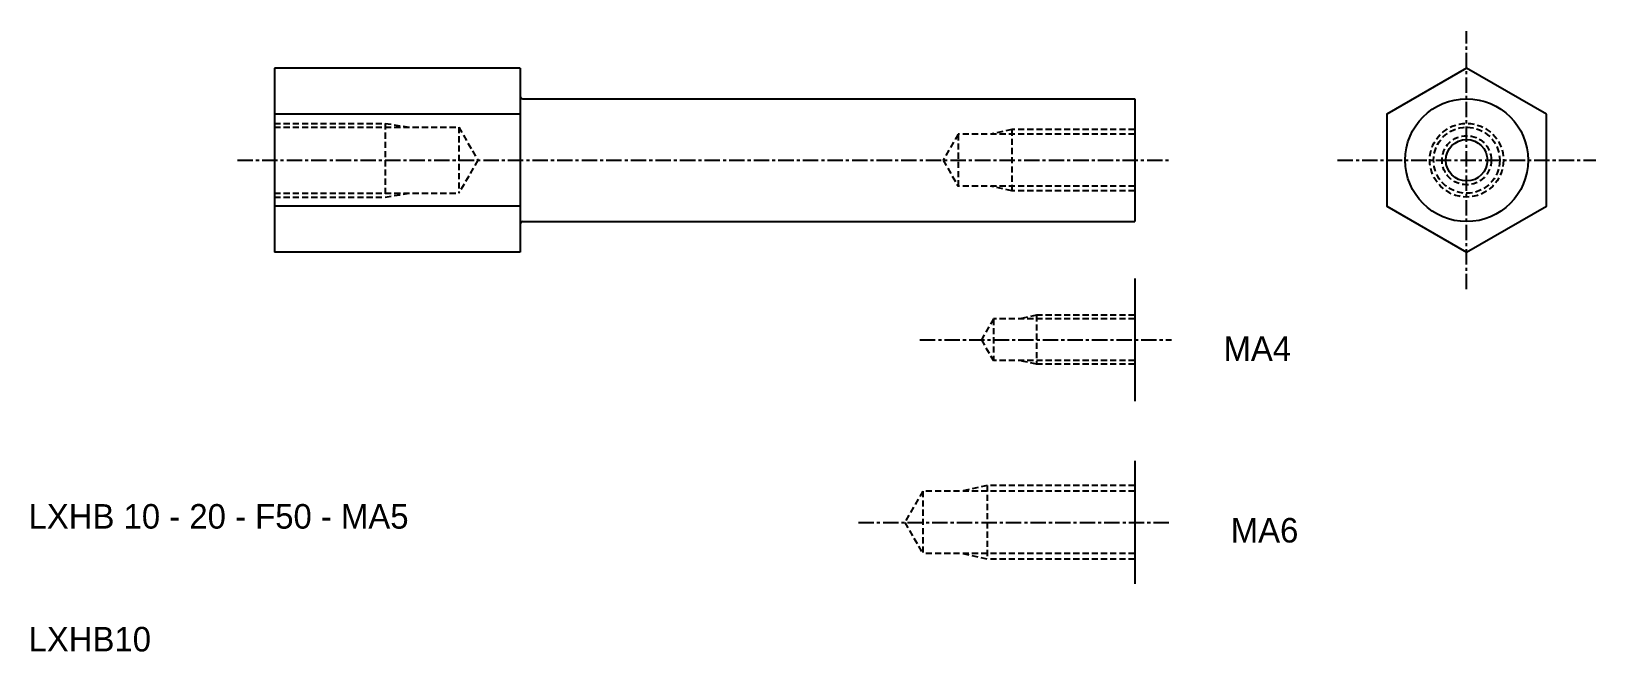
# Model space of a CAD drawing. Extents: x 91 to 218, y 10 to 61.
import ezdxf

# ---------------------------------------------------------------- set-up
doc = ezdxf.new("R2010")
doc.units = 0
doc.linetypes.add('CENTER', pattern=[2, 1.25, -0.25, 0.25, -0.25])
doc.linetypes.add('DASHED', pattern=[0.75, 0.5, -0.25])
doc.layers.get('0').update_dxf_attribs({"linetype": 'CONTINUOUS'})
doc.layers.add('CENTER', color=1, linetype='CENTER')

msp = doc.modelspace()

# ---------------------------------------------------------------- linework, layer by layer
at = {"color": 7, "linetype": 'CONTINUOUS'}
for p, q in [((110.44, 57.62), (110.44, 42.61)), ((130.44, 57.62), (110.44, 57.62)), ((130.44, 57.62), (130.44, 55.31)), ((130.44, 55.31), (130.44, 44.91)), ((130.64, 55.11), (180.44, 55.11)), ((180.44, 55.11), (180.44, 45.11)), ((130.44, 53.87), (110.44, 53.87)), ((130.44, 46.36), (110.44, 46.36)), ((130.44, 44.91), (130.44, 42.61)), ((130.64, 45.11), (180.44, 45.11)), ((130.44, 42.61), (110.44, 42.61)), ((180.44, 40.49), (180.44, 30.49)), ((180.44, 25.62), (180.44, 15.62))]:
    msp.add_line(p, q, dxfattribs=at)
at = {"color": 3, "linetype": 'DASHED'}
for p, q in [((110.44, 53.11), (119.44, 53.11)), ((110.44, 52.81), (125.44, 52.81)), ((119.44, 53.11), (119.44, 47.11)), ((119.44, 53.11), (121.44, 52.81)), ((125.44, 52.81), (125.44, 47.42)), ((125.44, 52.81), (127, 50.11)), ((166.07, 52.23), (164.84, 50.11)), ((180.44, 52.23), (166.07, 52.23)), ((166.07, 52.23), (166.07, 48)), ((170.44, 52.61), (168.69, 52.23)), ((180.44, 52.61), (170.44, 52.61)), ((170.44, 52.61), (170.44, 47.61)), ((127, 50.11), (125.44, 47.42)), ((164.84, 50.11), (166.07, 48)), ((110.44, 47.42), (125.44, 47.42)), ((110.44, 47.11), (119.44, 47.11)), ((119.44, 47.11), (121.44, 47.42)), ((180.44, 48), (166.07, 48)), ((170.44, 47.61), (168.69, 48)), ((180.44, 47.61), (170.44, 47.61)), ((168.94, 37.19), (167.96, 35.49)), ((168.94, 37.19), (168.94, 33.8)), ((180.44, 37.19), (168.94, 37.19)), ((172.44, 37.49), (171.04, 37.19)), ((172.44, 37.49), (172.44, 33.49)), ((180.44, 37.49), (172.44, 37.49)), ((167.96, 35.49), (168.94, 33.8)), ((180.44, 33.8), (168.94, 33.8)), ((172.44, 33.49), (171.04, 33.8)), ((180.44, 33.49), (172.44, 33.49)), ((163.19, 23.16), (161.73, 20.62)), ((163.19, 23.16), (163.19, 18.08)), ((180.44, 23.16), (163.19, 23.16)), ((168.44, 23.62), (166.34, 23.16)), ((168.44, 23.62), (168.44, 17.62)), ((180.44, 23.62), (168.44, 23.62)), ((161.73, 20.62), (163.19, 18.08)), ((180.44, 18.08), (163.19, 18.08)), ((168.44, 17.62), (166.34, 18.08)), ((180.44, 17.62), (168.44, 17.62))]:
    msp.add_line(p, q, dxfattribs=at)
at = {"color": 7, "linetype": 'CONTINUOUS'}
msp.add_lwpolyline([(213.94, 53.87), (207.44, 57.62), (200.94, 53.87), (200.94, 46.36), (207.44, 42.61), (213.94, 46.36)], close=True, dxfattribs=at)
for radius in [5, 1.69]:
    msp.add_circle((207.44, 50.11), radius, dxfattribs=at)
at = {"color": 3, "linetype": 'DASHED'}
for radius in [3, 2.69, 2]:
    msp.add_circle((207.44, 50.11), radius, dxfattribs=at)
at = {"color": 7, "linetype": 'CONTINUOUS'}
for centre, start, end in [((130.64, 55.31), 180, 270), ((130.64, 44.91), 90, 180)]:
    msp.add_arc(centre, 0.2, start, end, dxfattribs=at)
at = {"layer": 'CENTER', "color": 1, "linetype": 'CENTER'}
for p, q in [((207.44, 39.61), (207.44, 60.61)), ((107.44, 50.11), (183.44, 50.11)), ((196.94, 50.11), (217.94, 50.11)), ((162.96, 35.49), (183.44, 35.49)), ((157.96, 20.62), (183.44, 20.62))]:
    msp.add_line(p, q, dxfattribs=at)

# ---------------------------------------------------------------- texts
at = {"color": 7, "linetype": 'CONTINUOUS'}
for s, p in [('MA4', (187.66, 33.77)), ('LXHB 10 - 20 - F50 - MA5', (90.44, 20.11)), ('MA6', (188.25, 18.98)), ('LXHB10', (90.44, 10.11))]:
    msp.add_text(s, height=2, dxfattribs=at).set_placement(p)

doc.saveas('drawing.dxf')
